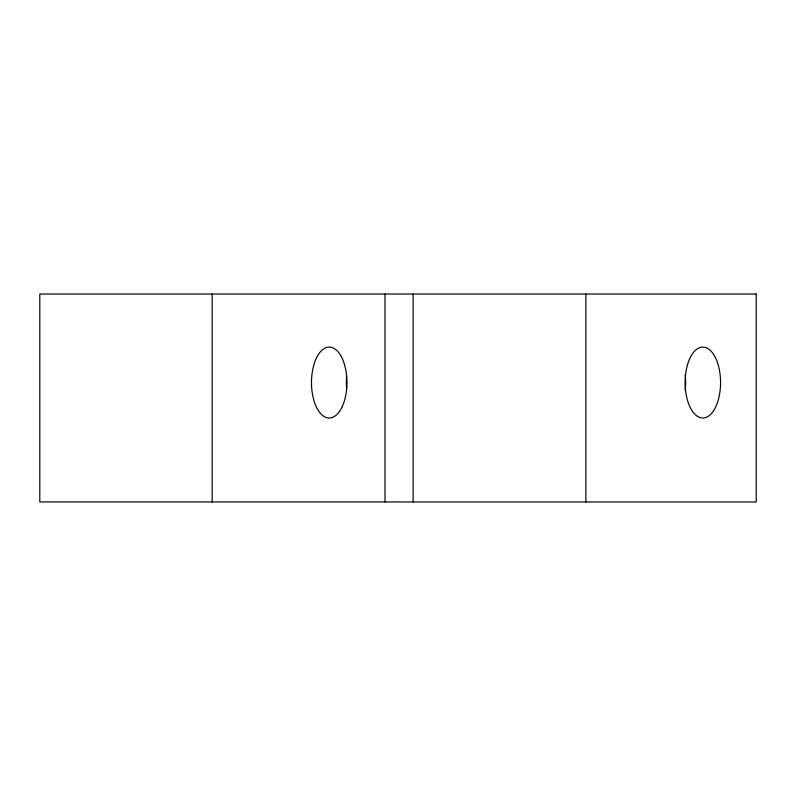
<?xml version="1.0" encoding="UTF-8"?>
<svg xmlns="http://www.w3.org/2000/svg" width="796" height="796" viewBox="0 0 796 796"><rect width="100%" height="100%" fill="white"/><g stroke="black" fill="none" stroke-linecap="round" stroke-linejoin="round"><path stroke-width="1.19" d="M585.866 294.042L585.866 501.958M413.134 294.042L413.134 501.938M384.985 294.042L384.985 501.938M212.184 294.042L212.184 501.958M346.598 388.219A35.452 17.731 90 0 1 346.598 376.896M685.217 374.667A35.452 17.721 90 0 1 685.217 390.448M756.2 294.042L39.8 294.042L39.8 501.938L756.2 501.958L756.2 294.042M342.22 406.666A35.452 17.731 -90 0 0 333.166 347.991A35.452 17.731 -90 0 0 312.271 393.005A35.452 17.731 -90 0 0 342.22 406.666M687.485 364.827A35.452 17.721 90 0 0 702.828 418.009A35.452 17.721 90 0 0 718.181 364.827A35.452 17.721 90 0 0 687.485 364.827"/></g></svg>
